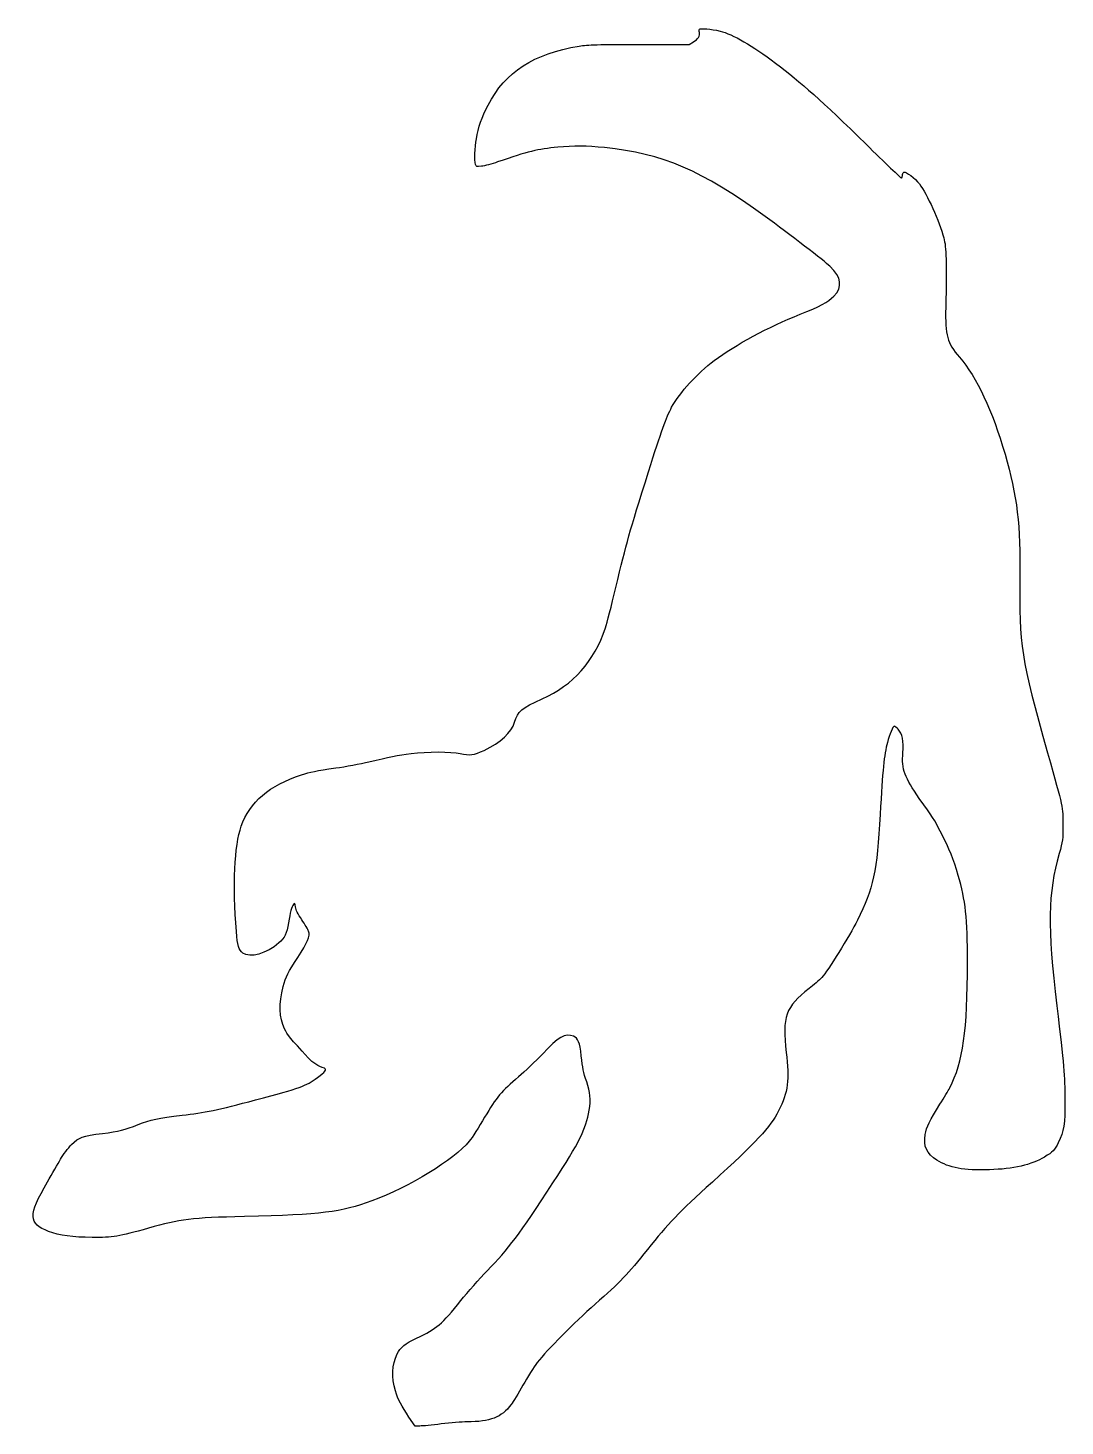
# Model space of a CAD drawing. Header units: centimetres. Extents: x -17.8 to 17.6, y -23.9 to 23.9.
import ezdxf

# ---------------------------------------------------------------- set-up
doc = ezdxf.new("R2010")
doc.units = ezdxf.units.CM
doc.header["$MEASUREMENT"] = 0
doc.layers.add('Layer 1', color=7, linetype='Continuous')

msp = doc.modelspace()

# ---------------------------------------------------------------- linework, layer by layer
at = {"layer": 'Layer 1'}
msp.add_open_spline([(5.13644, 23.85131), (5.12233, 23.83014), (5.1188, 23.78075), (5.13291, 23.74548), (5.13291, 23.74548), (5.16466, 23.63965), (5.08352, 23.50912), (4.92477, 23.42092), (4.92477, 23.42092), (4.92477, 23.42092), (4.78013, 23.33625), (4.78013, 23.33625), (4.78013, 23.33625), (4.78013, 23.33625), (3.0868, 23.33625), (3.0868, 23.33625), (3.0868, 23.33625), (1.67569, 23.33272), (1.32997, 23.32567), (1.02305, 23.27628), (1.02305, 23.27628), (-0.52212, 23.02934), (-1.50284, 22.39081), (-2.08492, 21.26192), (-2.08492, 21.26192), (-2.30364, 20.83859), (-2.42006, 20.50345), (-2.48709, 20.11186), (-2.48709, 20.11186), (-2.54353, 19.80494), (-2.55412, 19.37808), (-2.51531, 19.22992), (-2.51531, 19.22992), (-2.49414, 19.15231), (-2.48356, 19.14878), (-2.3107, 19.16995), (-2.3107, 19.16995), (-2.21192, 19.18053), (-1.96145, 19.24756), (-1.76037, 19.31812), (-1.76037, 19.31812), (-0.7232, 19.67795), (-0.39865, 19.75556), (0.29632, 19.82259), (0.29632, 19.82259), (0.81843, 19.87551), (1.29468, 19.86845), (1.88735, 19.80848), (1.88735, 19.80848), (3.88407, 19.60034), (5.2211, 19.02884), (7.37304, 17.45898), (7.37304, 17.45898), (8.19854, 16.85926), (9.41562, 15.92087), (9.58848, 15.75506), (9.58848, 15.75506), (9.99065, 15.37053), (10.03298, 15.04245), (9.72254, 14.732), (9.72254, 14.732), (9.52498, 14.53092), (9.23571, 14.37569), (8.57248, 14.11111), (8.57248, 14.11111), (7.49651, 13.68072), (6.35351, 13.06689), (5.6409, 12.53419), (5.6409, 12.53419), (5.04471, 12.08616), (4.46968, 11.45116), (4.18393, 10.93258), (4.18393, 10.93258), (4.00401, 10.60097), (3.82762, 10.11061), (3.39371, 8.73125), (3.39371, 8.73125), (2.71638, 6.58283), (2.6564, 6.36411), (2.2754, 4.76956), (2.2754, 4.76956), (2.13076, 4.15925), (1.96848, 3.54189), (1.91909, 3.39373), (1.91909, 3.39373), (1.53456, 2.24015), (0.82548, 1.4464), (-0.23991, 0.96662), (-0.23991, 0.96662), (-0.94547, 0.64912), (-1.06894, 0.54329), (-1.18183, 0.16934), (-1.18183, 0.16934), (-1.29119, -0.18697), (-1.6475, -0.51505), (-2.22605, -0.79374), (-2.22605, -0.79374), (-2.55766, -0.95249), (-2.72347, -0.97366), (-3.03744, -0.9031), (-3.03744, -0.9031), (-3.35847, -0.82902), (-4.18397, -0.82902), (-4.71313, -0.89957), (-4.71313, -0.89957), (-5.1788, -0.95954), (-5.46455, -1.01599), (-6.15599, -1.18179), (-6.15599, -1.18179), (-6.44527, -1.24882), (-6.96032, -1.34407), (-7.29193, -1.39346), (-7.29193, -1.39346), (-7.99043, -1.49224), (-8.14565, -1.52399), (-8.46668, -1.62982), (-8.46668, -1.62982), (-9.55324, -1.97907), (-10.23057, -2.55763), (-10.51985, -3.38665), (-10.51985, -3.38665), (-10.75268, -4.06046), (-10.81618, -5.38337), (-10.68566, -6.98146), (-10.68566, -6.98146), (-10.64685, -7.46477), (-10.60452, -7.60588), (-10.45988, -7.71877), (-10.45988, -7.71877), (-10.22705, -7.90221), (-9.64849, -7.73994), (-9.23221, -7.37305), (-9.23221, -7.37305), (-9.03465, -7.19666), (-8.96763, -7.05555), (-8.90765, -6.68513), (-8.90765, -6.68513), (-8.84768, -6.3253), (-8.79829, -6.13832), (-8.73479, -6.05719), (-8.73479, -6.05719), (-8.69246, -6.00427), (-8.6854, -6.01133), (-8.66776, -6.14186), (-8.66776, -6.14186), (-8.65365, -6.24064), (-8.58309, -6.38528), (-8.45257, -6.5793), (-8.45257, -6.5793), (-8.34321, -6.74158), (-8.23738, -6.91797), (-8.21974, -6.97441), (-8.21974, -6.97441), (-8.15977, -7.13669), (-8.25149, -7.35541), (-8.58663, -7.86694), (-8.58663, -7.86694), (-8.91824, -8.36788), (-8.99938, -8.53016), (-9.08405, -8.85825), (-9.08405, -8.85825), (-9.23574, -9.44386), (-9.22163, -9.92364), (-9.03819, -10.31169), (-9.03819, -10.31169), (-8.94294, -10.5163), (-8.84063, -10.63977), (-8.23386, -11.29594), (-8.23386, -11.29594), (-8.06805, -11.47586), (-7.88814, -11.59227), (-7.68, -11.65577), (-7.68, -11.65577), (-7.58122, -11.68752), (-7.65883, -11.79335), (-7.91283, -11.96974), (-7.91283, -11.96974), (-8.34322, -12.27666), (-8.45964, -12.31899), (-10.03655, -12.7388), (-10.03655, -12.7388), (-11.29949, -13.07394), (-11.7828, -13.17624), (-12.54127, -13.26444), (-12.54127, -13.26444), (-13.35971, -13.35969), (-13.6243, -13.41613), (-14.04058, -13.58194), (-14.04058, -13.58194), (-14.49214, -13.76186), (-14.70733, -13.81477), (-15.25766, -13.8818), (-15.25766, -13.8818), (-15.94558, -13.96647), (-16.05847, -14.00527), (-16.31599, -14.2628), (-16.31599, -14.2628), (-16.43241, -14.38274), (-16.60174, -14.60852), (-16.69346, -14.76374), (-16.69346, -14.76374), (-16.78165, -14.91896), (-16.98274, -15.26821), (-17.13796, -15.53985), (-17.13796, -15.53985), (-17.80471, -16.68638), (-17.79765, -16.9686), (-17.09915, -17.23318), (-17.09915, -17.23318), (-16.72521, -17.37076), (-16.27365, -17.43426), (-15.61043, -17.43779), (-15.61043, -17.43779), (-14.88724, -17.44485), (-14.72849, -17.41662), (-13.68779, -17.12029), (-13.68779, -17.12029), (-12.59418, -16.80985), (-12.23435, -16.76751), (-10.40696, -16.72165), (-10.40696, -16.72165), (-7.74349, -16.65815), (-7.13318, -16.58054), (-6.06074, -16.18896), (-6.06074, -16.18896), (-4.78368, -15.71977), (-3.24557, -14.77785), (-2.73052, -14.1499), (-2.73052, -14.1499), (-2.63527, -14.03348), (-2.39538, -13.66307), (-2.20488, -13.33146), (-2.20488, -13.33146), (-1.80624, -12.64707), (-1.62632, -12.4354), (-1.04777, -11.94857), (-1.04777, -11.94857), (-0.82905, -11.76513), (-0.46216, -11.41588), (-0.23285, -11.16893), (-0.23285, -11.16893), (0.32101, -10.57979), (0.55032, -10.44574), (0.82548, -10.56215), (0.82548, -10.56215), (0.99481, -10.63271), (1.04773, -10.76676), (1.09712, -11.22537), (1.09712, -11.22537), (1.13945, -11.65576), (1.16768, -11.78981), (1.28409, -12.1179), (1.28409, -12.1179), (1.40403, -12.46715), (1.42873, -12.72821), (1.36523, -13.08804), (1.36523, -13.08804), (1.24529, -13.76185), (1.05479, -14.14637), (0.12698, -15.57512), (0.12698, -15.57512), (-1.0266, -17.34606), (-1.38291, -17.82584), (-2.11669, -18.57373), (-2.11669, -18.57373), (-2.38127, -18.84537), (-2.78697, -19.30398), (-3.01627, -19.59326), (-3.01627, -19.59326), (-3.66891, -20.41523), (-3.82766, -20.54929), (-4.52969, -20.87737), (-4.52969, -20.87737), (-4.92833, -21.06434), (-5.08002, -21.19134), (-5.19291, -21.42065), (-5.19291, -21.42065), (-5.37635, -21.79459), (-5.39752, -22.2144), (-5.25288, -22.68007), (-5.25288, -22.68007), (-5.15763, -22.97993), (-5.04474, -23.20218), (-4.79074, -23.57613), (-4.79074, -23.57613), (-4.79074, -23.57613), (-4.57907, -23.88305), (-4.57907, -23.88305), (-4.57907, -23.88305), (-4.57907, -23.88305), (-4.41326, -23.88305), (-4.41326, -23.88305), (-4.41326, -23.88305), (-4.32154, -23.88305), (-3.99698, -23.8513), (-3.68654, -23.81249), (-3.68654, -23.81249), (-3.3761, -23.77368), (-2.98098, -23.74193), (-2.8046, -23.74193), (-2.8046, -23.74193), (-2.01085, -23.7384), (-1.63338, -23.59024), (-1.29824, -23.14926), (-1.29824, -23.14926), (-1.22768, -23.05754), (-1.04777, -22.75768), (-0.89607, -22.48957), (-0.89607, -22.48957), (-0.7479, -22.21793), (-0.52565, -21.86868), (-0.40571, -21.71346), (-0.40571, -21.71346), (-0.05999, -21.26896), (0.8396, -20.36232), (1.56985, -19.72027), (1.56985, -19.72027), (2.42357, -18.96885), (2.68463, -18.69721), (3.35491, -17.85055), (3.35491, -17.85055), (4.06047, -16.96861), (4.42735, -16.58408), (5.57388, -15.54338), (5.57388, -15.54338), (7.07671, -14.18166), (7.55649, -13.6666), (7.83519, -13.11627), (7.83519, -13.11627), (8.15975, -12.47774), (8.21619, -12.0403), (8.09977, -11.11249), (8.09977, -11.11249), (7.94808, -9.91305), (8.0786, -9.54263), (8.87941, -8.93232), (8.87941, -8.93232), (9.0311, -8.8159), (9.22513, -8.64657), (9.31333, -8.55132), (9.31333, -8.55132), (9.51441, -8.33613), (10.2623, -7.13668), (10.53041, -6.59693), (10.53041, -6.59693), (11.07016, -5.51743), (11.20069, -4.91418), (11.30652, -2.98096), (11.30652, -2.98096), (11.38766, -1.45343), (11.44058, -0.95249), (11.55346, -0.51857), (11.55346, -0.51857), (11.62049, -0.25399), (11.74749, 0.03529), (11.78982, 0.03529), (11.78982, 0.03529), (11.81099, 0.03529), (11.87096, -0.0141), (11.92388, -0.07054), (11.92388, -0.07054), (12.06146, -0.21871), (12.11085, -0.47976), (12.08263, -0.87487), (12.08263, -0.87487), (12.03677, -1.43579), (12.14613, -1.73212), (12.64355, -2.43415), (12.64355, -2.43415), (13.10216, -3.07268), (13.14097, -3.13618), (13.40202, -3.63712), (13.40202, -3.63712), (13.6666, -4.14865), (13.81477, -4.50848), (13.97352, -5.06234), (13.97352, -5.06234), (14.22399, -5.92665), (14.28749, -6.51578), (14.28749, -8.02567), (14.28749, -8.02567), (14.28749, -10.39281), (14.14285, -11.41586), (13.68071, -12.32956), (13.68071, -12.32956), (13.63838, -12.40717), (13.49021, -12.65764), (13.3491, -12.88342), (13.3491, -12.88342), (12.99985, -13.43728), (12.88696, -13.67011), (12.84463, -13.92059), (12.84463, -13.92059), (12.7776, -14.3157), (12.89402, -14.57676), (13.24327, -14.79548), (13.24327, -14.79548), (13.66308, -15.06006), (14.15696, -15.15179), (15.04244, -15.12356), (15.04244, -15.12356), (15.85383, -15.10239), (16.47472, -14.95775), (16.91922, -14.68964), (16.91922, -14.68964), (17.20497, -14.52031), (17.272, -14.44622), (17.39194, -14.19928), (17.39194, -14.19928), (17.58597, -13.80417), (17.62125, -13.57839), (17.61772, -12.71761), (17.61772, -12.71761), (17.61419, -11.90975), (17.58244, -11.5605), (17.34255, -9.52497), (17.34255, -9.52497), (17.01799, -6.80858), (17.03563, -5.67264), (17.42016, -4.3215), (17.42016, -4.3215), (17.54363, -3.88406), (17.55069, -3.84172), (17.54716, -3.33372), (17.54716, -3.33372), (17.54716, -2.71636), (17.5648, -2.79397), (17.02505, -0.87839), (17.02505, -0.87839), (16.12194, 2.33542), (16.0408, 2.854), (16.07961, 5.09767), (16.07961, 5.09767), (16.10783, 6.8792), (15.98436, 7.91284), (15.57161, 9.33453), (15.57161, 9.33453), (15.14475, 10.81267), (14.60147, 11.96625), (14.01586, 12.64711), (14.01586, 12.64711), (13.589, 13.141), (13.5255, 13.37736), (13.54667, 14.34044), (13.54667, 14.34044), (13.57842, 15.90677), (13.56784, 16.39713), (13.47964, 16.72169), (13.47964, 16.72169), (13.32795, 17.29319), (12.90814, 18.22452), (12.64708, 18.56672), (12.64708, 18.56672), (12.49891, 18.76075), (12.18847, 18.99358), (12.11791, 18.96536), (12.11791, 18.96536), (12.08969, 18.95478), (12.06499, 18.90539), (12.06499, 18.856), (12.06499, 18.856), (12.06499, 18.80661), (12.05088, 18.76781), (12.03324, 18.76781), (12.03324, 18.76781), (12.0156, 18.76781), (11.47232, 19.28639), (10.82321, 19.92492), (10.82321, 19.92492), (9.29921, 21.41717), (8.61482, 22.031), (7.73288, 22.69423), (7.73288, 22.69423), (6.94266, 23.29395), (6.26532, 23.68554), (5.83846, 23.79137), (5.83846, 23.79137), (5.52802, 23.86545), (5.16465, 23.8972), (5.13643, 23.85134), (5.13643, 23.85134), (5.13643, 23.85134), (5.13644, 23.85131), (5.13644, 23.85131)], degree=3, knots=[0, 0, 0, 0, 0.00819672, 0.00819672, 0.00819672, 0.00819672, 0.01639344, 0.01639344, 0.01639344, 0.01639344, 0.02459016, 0.02459016, 0.02459016, 0.02459016, 0.03278689, 0.03278689, 0.03278689, 0.03278689, 0.04098361, 0.04098361, 0.04098361, 0.04098361, 0.04918033, 0.04918033, 0.04918033, 0.04918033, 0.05737705, 0.05737705, 0.05737705, 0.05737705, 0.06557377, 0.06557377, 0.06557377, 0.06557377, 0.07377049, 0.07377049, 0.07377049, 0.07377049, 0.08196721, 0.08196721, 0.08196721, 0.08196721, 0.09016393, 0.09016393, 0.09016393, 0.09016393, 0.09836066, 0.09836066, 0.09836066, 0.09836066, 0.10655738, 0.10655738, 0.10655738, 0.10655738, 0.1147541, 0.1147541, 0.1147541, 0.1147541, 0.12295082, 0.12295082, 0.12295082, 0.12295082, 0.13114754, 0.13114754, 0.13114754, 0.13114754, 0.13934426, 0.13934426, 0.13934426, 0.13934426, 0.14754098, 0.14754098, 0.14754098, 0.14754098, 0.1557377, 0.1557377, 0.1557377, 0.1557377, 0.16393443, 0.16393443, 0.16393443, 0.16393443, 0.17213115, 0.17213115, 0.17213115, 0.17213115, 0.18032787, 0.18032787, 0.18032787, 0.18032787, 0.18852459, 0.18852459, 0.18852459, 0.18852459, 0.19672131, 0.19672131, 0.19672131, 0.19672131, 0.20491803, 0.20491803, 0.20491803, 0.20491803, 0.21311475, 0.21311475, 0.21311475, 0.21311475, 0.22131148, 0.22131148, 0.22131148, 0.22131148, 0.2295082, 0.2295082, 0.2295082, 0.2295082, 0.23770492, 0.23770492, 0.23770492, 0.23770492, 0.24590164, 0.24590164, 0.24590164, 0.24590164, 0.25409836, 0.25409836, 0.25409836, 0.25409836, 0.26229508, 0.26229508, 0.26229508, 0.26229508, 0.2704918, 0.2704918, 0.2704918, 0.2704918, 0.27868852, 0.27868852, 0.27868852, 0.27868852, 0.28688525, 0.28688525, 0.28688525, 0.28688525, 0.29508197, 0.29508197, 0.29508197, 0.29508197, 0.30327869, 0.30327869, 0.30327869, 0.30327869, 0.31147541, 0.31147541, 0.31147541, 0.31147541, 0.31967213, 0.31967213, 0.31967213, 0.31967213, 0.32786885, 0.32786885, 0.32786885, 0.32786885, 0.33606557, 0.33606557, 0.33606557, 0.33606557, 0.3442623, 0.3442623, 0.3442623, 0.3442623, 0.35245902, 0.35245902, 0.35245902, 0.35245902, 0.36065574, 0.36065574, 0.36065574, 0.36065574, 0.36885246, 0.36885246, 0.36885246, 0.36885246, 0.37704918, 0.37704918, 0.37704918, 0.37704918, 0.3852459, 0.3852459, 0.3852459, 0.3852459, 0.39344262, 0.39344262, 0.39344262, 0.39344262, 0.40163934, 0.40163934, 0.40163934, 0.40163934, 0.40983607, 0.40983607, 0.40983607, 0.40983607, 0.41803279, 0.41803279, 0.41803279, 0.41803279, 0.42622951, 0.42622951, 0.42622951, 0.42622951, 0.43442623, 0.43442623, 0.43442623, 0.43442623, 0.44262295, 0.44262295, 0.44262295, 0.44262295, 0.45081967, 0.45081967, 0.45081967, 0.45081967, 0.45901639, 0.45901639, 0.45901639, 0.45901639, 0.46721311, 0.46721311, 0.46721311, 0.46721311, 0.47540984, 0.47540984, 0.47540984, 0.47540984, 0.48360656, 0.48360656, 0.48360656, 0.48360656, 0.49180328, 0.49180328, 0.49180328, 0.49180328, 0.5, 0.5, 0.5, 0.5, 0.50819672, 0.50819672, 0.50819672, 0.50819672, 0.51639344, 0.51639344, 0.51639344, 0.51639344, 0.52459016, 0.52459016, 0.52459016, 0.52459016, 0.53278689, 0.53278689, 0.53278689, 0.53278689, 0.54098361, 0.54098361, 0.54098361, 0.54098361, 0.54918033, 0.54918033, 0.54918033, 0.54918033, 0.55737705, 0.55737705, 0.55737705, 0.55737705, 0.56557377, 0.56557377, 0.56557377, 0.56557377, 0.57377049, 0.57377049, 0.57377049, 0.57377049, 0.58196721, 0.58196721, 0.58196721, 0.58196721, 0.59016393, 0.59016393, 0.59016393, 0.59016393, 0.59836066, 0.59836066, 0.59836066, 0.59836066, 0.60655738, 0.60655738, 0.60655738, 0.60655738, 0.6147541, 0.6147541, 0.6147541, 0.6147541, 0.62295082, 0.62295082, 0.62295082, 0.62295082, 0.63114754, 0.63114754, 0.63114754, 0.63114754, 0.63934426, 0.63934426, 0.63934426, 0.63934426, 0.64754098, 0.64754098, 0.64754098, 0.64754098, 0.6557377, 0.6557377, 0.6557377, 0.6557377, 0.66393443, 0.66393443, 0.66393443, 0.66393443, 0.67213115, 0.67213115, 0.67213115, 0.67213115, 0.68032787, 0.68032787, 0.68032787, 0.68032787, 0.68852459, 0.68852459, 0.68852459, 0.68852459, 0.69672131, 0.69672131, 0.69672131, 0.69672131, 0.70491803, 0.70491803, 0.70491803, 0.70491803, 0.71311475, 0.71311475, 0.71311475, 0.71311475, 0.72131148, 0.72131148, 0.72131148, 0.72131148, 0.7295082, 0.7295082, 0.7295082, 0.7295082, 0.73770492, 0.73770492, 0.73770492, 0.73770492, 0.74590164, 0.74590164, 0.74590164, 0.74590164, 0.75409836, 0.75409836, 0.75409836, 0.75409836, 0.76229508, 0.76229508, 0.76229508, 0.76229508, 0.7704918, 0.7704918, 0.7704918, 0.7704918, 0.77868852, 0.77868852, 0.77868852, 0.77868852, 0.78688525, 0.78688525, 0.78688525, 0.78688525, 0.79508197, 0.79508197, 0.79508197, 0.79508197, 0.80327869, 0.80327869, 0.80327869, 0.80327869, 0.81147541, 0.81147541, 0.81147541, 0.81147541, 0.81967213, 0.81967213, 0.81967213, 0.81967213, 0.82786885, 0.82786885, 0.82786885, 0.82786885, 0.83606557, 0.83606557, 0.83606557, 0.83606557, 0.8442623, 0.8442623, 0.8442623, 0.8442623, 0.85245902, 0.85245902, 0.85245902, 0.85245902, 0.86065574, 0.86065574, 0.86065574, 0.86065574, 0.86885246, 0.86885246, 0.86885246, 0.86885246, 0.87704918, 0.87704918, 0.87704918, 0.87704918, 0.8852459, 0.8852459, 0.8852459, 0.8852459, 0.89344262, 0.89344262, 0.89344262, 0.89344262, 0.90163934, 0.90163934, 0.90163934, 0.90163934, 0.90983607, 0.90983607, 0.90983607, 0.90983607, 0.91803279, 0.91803279, 0.91803279, 0.91803279, 0.92622951, 0.92622951, 0.92622951, 0.92622951, 0.93442623, 0.93442623, 0.93442623, 0.93442623, 0.94262295, 0.94262295, 0.94262295, 0.94262295, 0.95081967, 0.95081967, 0.95081967, 0.95081967, 0.95901639, 0.95901639, 0.95901639, 0.95901639, 0.96721311, 0.96721311, 0.96721311, 0.96721311, 0.97540984, 0.97540984, 0.97540984, 0.97540984, 0.98360656, 0.98360656, 0.98360656, 0.98360656, 1, 1, 1, 1], dxfattribs=at)

doc.saveas('drawing.dxf')
